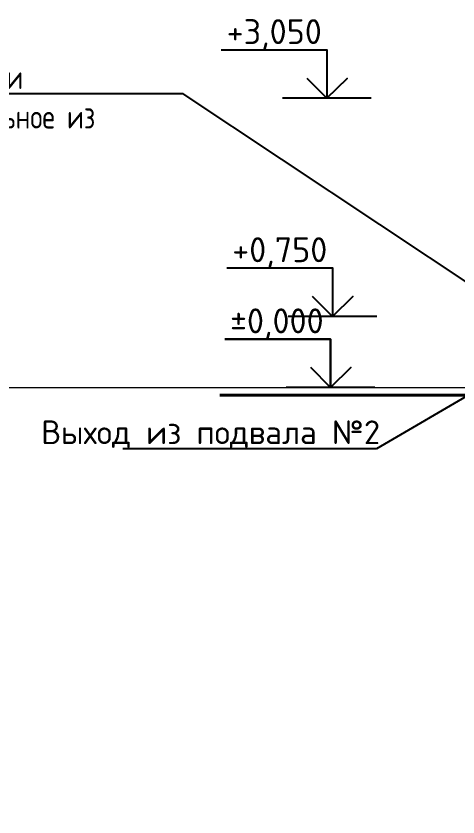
# Model space of a CAD drawing. Header units: millimetres. Extents: x -136099598 to 9192475, y 0 to 347021.
# Drawn here: x -296822 to -292160, y 250441 to 258889 of the extents above; entities that cross this region are included whole.
import ezdxf
from ezdxf import colors
from ezdxf.entities.mleader import LeaderData, LeaderLine
from ezdxf.math import Vec2, Vec3

# ---------------------------------------------------------------- set-up
doc = ezdxf.new("R2010")
doc.units = ezdxf.units.MM
doc.header["$MEASUREMENT"] = 0
doc.layers.get('0').update_dxf_attribs({"color": 250, "lineweight": 9})
doc.layers.get('Defpoints').update_dxf_attribs({"color": 8})
for name, color, linetype, lineweight in [('_0', 250, 'Continuous', 9), ('АР.РД_Выноски', 174, 'Continuous', 9), ('АР_тонкая линия', 250, 'Continuous', 0), ('Фасад_тонкие', 7, 'Continuous', 5)]:
    doc.layers.add(name, color=color, linetype=linetype, lineweight=lineweight)
doc.layers.add('АР-Выноски', color=5, linetype='Continuous', lineweight=5, plot=False)
doc.styles.add('ICOCPEUR', font='isocpeur.ttf')
doc.styles.add('ISOCPEUR', font='isocpeur.ttf', dxfattribs={"width": 0.7})
doc.styles.add('PDF ISOCPEUR', font='isocpeur.ttf')
doc.styles.add('Архитектурный', font='isocpeur.ttf', dxfattribs={"width": 0.7})
doc.dimstyles.new('R_100', dxfattribs={"dimtxt": 270, "dimasz": 120, "dimexe": 100, "dimexo": 100, "dimgap": 80, "dimtad": 1, "dimdec": 0, "dimrnd": 5, "dimzin": 0, "dimdsep": 46, "dimtxsty": 'ISOCPEUR', "dimblk": 'ARCHTICK', "dimcen": 100, "dimdle": 100, "dimclrd": 256, "dimclre": 256, "dimclrt": 256, "dimadec": 0, "dimazin": 0, "dimtfac": 2, "dimtdec": 0, "dimtofl": 0, "dimtmove": 1, "dimatfit": 3, "dimfxl": 1, "dimtvp": 3, "dimtfill": 1, "dimtolj": 1, "dimtzin": 0, "dimarcsym": 0})

# ---------------------------------------------------------------- blocks, each defined once
blk = doc.blocks.new('_ArchTick')
at = {"color": 0, "linetype": 'ByBlock', "const_width": 0.15}
blk.add_lwpolyline([(-0.5, -0.5), (0.5, 0.5)], dxfattribs=at)
blk = doc.blocks.new('*D543')
at = {"lineweight": -2, "ltscale": 100, "transparency": 16777216}
for p, q in [((-322915.9611550377, 321716.8480520577), (-323994.7537746767, 321716.8480520577)), ((-323919.7537746767, 321791.8480520577), (-323919.7537746767, 318191.9133436784)), ((-322915.9611550377, 318266.9133436784), (-323994.7537746767, 318266.9133436784))]:
    blk.add_line(p, q, dxfattribs=at)
at = {"layer": '_0', "lineweight": -2, "ltscale": 150, "transparency": 16777216}
for p, q in [((-73299.4064356127, 163309.0478617445), (-73299.4064356127, 161910.8352908959)), ((-73984.0235998849, 163209.0478617445), (-73199.4064356127, 163209.0478617445)), ((-74201.64648472087, 162010.8352908959), (-73199.4064356127, 162010.8352908959))]:
    blk.add_line(p, q, dxfattribs=at)
at = {"layer": 'Defpoints', "color": 0, "ltscale": 100, "transparency": 16777216}
for p in [(-322915.9611550377, 321716.8480520577), (-323919.7537746767, 318266.9133436784), (-322915.9611550377, 318266.9133436784)]:
    blk.add_point(p, dxfattribs=at)
at = {"layer": 'Defpoints', "color": 0, "ltscale": 150, "transparency": 16777216}
for p in [(-74084.0235998849, 163209.0478617445), (-74301.64648472087, 162010.8352908959), (-73299.4064356127, 162010.8352908959)]:
    blk.add_point(p, dxfattribs=at)
at = {"lineweight": -2, "ltscale": 100, "transparency": 16777216, "xscale": 75, "yscale": 75, "zscale": 75}
for p, rotation in [((-323919.7537746767, 321716.8480520577), 90), ((-323919.7537746767, 318266.9133436784), 270)]:
    blk.add_blockref('_ArchTick', p, dxfattribs=dict(at, rotation=rotation))
at = {"layer": '_0', "lineweight": -2, "ltscale": 150, "transparency": 16777216, "xscale": 120, "yscale": 120, "zscale": 120}
for p, rotation in [((-73299.4064356127, 163209.0478617445), 90), ((-73299.4064356127, 162010.8352908959), 270)]:
    blk.add_blockref('_ArchTick', p, dxfattribs=dict(at, rotation=rotation))
at = {"ltscale": 100, "transparency": 16777216, "insert": (-324034.7537746947, 320066.8806978679), "char_height": 150, "attachment_point": 5, "rotation": 90, "style": 'Архитектурный', "bg_fill": 3, "box_fill_scale": 1.25, "bg_fill_color": 256, "bg_fill_true_color": 13158600, "bg_fill_transparency": 0}
blk.add_mtext('\\A1;3450', dxfattribs=at)
at = {"layer": '_0', "ltscale": 150, "transparency": 16777216, "insert": (-73514.40643561265, 162609.9415763202), "char_height": 270, "attachment_point": 5, "rotation": 90, "style": 'ISOCPEUR', "bg_fill": 3, "box_fill_scale": 1.25, "bg_fill_color": 256, "bg_fill_true_color": 13158600, "bg_fill_transparency": 0}
blk.add_mtext('\\A1;1200', dxfattribs=at)
blk = doc.blocks.new('*D544')
at = {"lineweight": -2, "ltscale": 100, "transparency": 16777216}
for p, q in [((-311801.2693874075, 318267.0037864238), (-311801.2693874075, 317656.18313153)), ((-312701.6101674569, 317954.8275467103), (-312701.6101674569, 317656.18313153)), ((-312776.6101674569, 317731.18313153), (-311726.2693874075, 317731.18313153))]:
    blk.add_line(p, q, dxfattribs=at)
at = {"layer": '_0', "lineweight": -2, "ltscale": 150, "transparency": 16777216}
for p, q in [((-76485.36841312525, 160910.8303668521), (-76485.36841312525, 159812.7396127203)), ((-76419.6081123042, 160810.8303668521), (-76585.36841312525, 160810.8303668521)), ((-76419.74874380998, 159912.7396127203), (-76585.36841312525, 159912.7396127203))]:
    blk.add_line(p, q, dxfattribs=at)
at = {"layer": 'Defpoints', "color": 0, "ltscale": 100, "transparency": 16777216}
for p in [(-311801.2693874075, 318267.0037864238), (-312701.6101674569, 317954.8275467103), (-311801.2693874075, 317731.18313153)]:
    blk.add_point(p, dxfattribs=at)
at = {"layer": 'Defpoints', "color": 0, "ltscale": 150, "transparency": 16777216}
for p in [(-76319.6081123042, 160810.8303668521, -1.383747991065071), (-76485.36841312525, 159912.7396127203), (-76319.74874380998, 159912.7396127203, -0.3259029451725155)]:
    blk.add_point(p, dxfattribs=at)
at = {"lineweight": -2, "ltscale": 100, "transparency": 16777216, "xscale": 75, "yscale": 75, "zscale": 75, "rotation": 180}
blk.add_blockref('_ArchTick', (-312701.6101674569, 317731.18313153), dxfattribs=at)
at = {"lineweight": -2, "ltscale": 100, "transparency": 16777216, "xscale": 75, "yscale": 75, "zscale": 75}
blk.add_blockref('_ArchTick', (-311801.2693874075, 317731.18313153), dxfattribs=at)
at = {"layer": '_0', "lineweight": -2, "ltscale": 150, "transparency": 16777216, "xscale": 120, "yscale": 120, "zscale": 120}
for p, rotation in [((-76485.36841312525, 160810.8303668521), 90), ((-76485.36841312525, 159912.7396127203), 270)]:
    blk.add_blockref('_ArchTick', p, dxfattribs=dict(at, rotation=rotation))
at = {"ltscale": 100, "transparency": 16777216, "insert": (-312251.4397774322, 317846.18313153), "char_height": 150, "attachment_point": 5, "style": 'Архитектурный', "bg_fill": 3, "box_fill_scale": 1.25, "bg_fill_color": 256, "bg_fill_true_color": 13158600, "bg_fill_transparency": 0}
blk.add_mtext('\\A1;900', dxfattribs=at)
at = {"layer": '_0', "ltscale": 150, "transparency": 16777216, "insert": (-76700.3684131252, 160361.7849897862), "char_height": 270, "attachment_point": 5, "rotation": 90, "style": 'ISOCPEUR', "bg_fill": 3, "box_fill_scale": 1.25, "bg_fill_color": 256, "bg_fill_true_color": 13158600, "bg_fill_transparency": 0}
blk.add_mtext('\\A1;900', dxfattribs=at)

msp = doc.modelspace()

# ---------------------------------------------------------------- linework, layer by layer
at = {"layer": 'АР_тонкая линия', "color": 1, "ltscale": 100}
msp.add_line((-297504.468967871, 254971.2858745457, 1.961751612303803), (-275944.570823317, 254971.2858745457), dxfattribs=at)
at = {"layer": 'АР_тонкая линия', "color": 3, "lineweight": 40, "ltscale": 100}
msp.add_line((-280502.6825471682, 254889.2850842912, -0.220397099839523), (-294673.2864893684, 254889.2850842912, 1.961751612302669), dxfattribs=at)
at = {"layer": 'Фасад_тонкие', "lineweight": 25}
for p, q in [((-293074.6996300891, 258022.091477746), (-294009.699630089, 258022.0914777459)), ((-293016.9163330253, 255721.2858745459), (-293951.9163330253, 255721.2858745458)), ((-293035.9204839342, 254971.2858745457), (-293970.9204839341, 254971.2858745457))]:
    msp.add_line(p, q, dxfattribs=at)
for points in [[(-294657.9025014489, 258532.0395897327), (-293542.199630089, 258532.0395897328), (-293542.199630089, 258022.091477746), (-293328.838124809, 258231.007951666), (-293542.199630089, 258022.091477746), (-293751.116104009, 258231.007951666)], [(-294600.1192043851, 256231.2339865326), (-293484.4163330253, 256231.2339865327), (-293484.4163330253, 255721.2858745459), (-293271.0548277452, 255930.2023484659), (-293484.4163330253, 255721.2858745459), (-293693.3328069453, 255930.2023484659)]]:
    msp.add_lwpolyline(points, dxfattribs=at)
at = {"layer": 'Фасад_тонкие', "lineweight": 25, "elevation": 0.001580876654005574}
for points in [[(-293503.4204839341, 254971.2858745457), (-293503.4204839341, 255481.2339865325), (-294619.123355294, 255481.2339865325)], [(-294619.123355294, 255481.2339865325), (-293503.4204839341, 255481.2339865325), (-293503.4204839341, 254971.2858745457), (-293290.0589786541, 255180.2023484657), (-293503.4204839341, 254971.2858745457), (-293712.3369578541, 255180.2023484657)]]:
    msp.add_lwpolyline(points, dxfattribs=at)

# ---------------------------------------------------------------- texts
at = {"layer": 'Фасад_тонкие', "lineweight": 25, "char_height": 262.4934346850584, "attachment_point": 9, "style": 'PDF ISOCPEUR'}
for s, insert in [('+3,050', (-293596.338124809, 258532.0395897328)), ('+0,750', (-293538.5548277452, 256231.2339865327))]:
    msp.add_mtext(s, dxfattribs=dict(at, insert=insert))
at = {"layer": 'Фасад_тонкие', "lineweight": 25, "insert": (-294564.9848606304, 255481.2315163749, 0.001580876654005574), "char_height": 262.4934346850584, "attachment_point": 7, "rotation": 359.9973857862014, "style": 'PDF ISOCPEUR'}
msp.add_mtext('%%P0,000', dxfattribs=at)

# ---------------------------------------------------------------- leaders
at = {"layer": 'АР-Выноски'}
ml = msp.add_multileader_mtext('Standard', dxfattribs=at)
ml.set_content('{\\W0.8;Устройство покрытия из профнастила окрашенного в цвет цоколя асфальт матовый), на металлическом каркасе. Примыкание к фасаду предусмотреть через отлив из оцинкованной стали с окраской по RAL 7016.}', color=256, style='ICOCPEUR')
ml.set_leader_properties()
ml.build(insert=Vec2(0, 0))
ml.multileader.update_dxf_attribs({"text_left_attachment_type": 6, "text_right_attachment_type": 6, "dogleg_length": 100, "arrow_head_size": 250})
ctx = ml.context
ctx.base_point, ctx.char_height, ctx.arrow_head_size, ctx.landing_gap_size, ctx.plane_origin = Vec3(-303818.7756367525, 265966.0477335916, 0.9597648048345295), 250, 250, 25, Vec3(-282857.8477669202, 255328.5870897938, 0.9597648048345295)
ctx.left_attachment, ctx.right_attachment = 6, 6
notes = []
notes.append((ctx, [(0, (1, 1, 0), (-296078.7756367525, 265966.0477335916, 0.9597648048345295), (-1, 0), 100, [(0, [(-287114.307056471, 255526.6522859503, 0.9597648048345295)], 0, [])])]))
ctx.mtext.insert, ctx.mtext.width, ctx.mtext.defined_height, ctx.mtext.flow_direction = Vec3(-303793.7756367525, 266291.0477335916, 0.9597648048345295), 8422.692245507613, 27509.4838464154, 5
ml = msp.add_multileader_mtext('Standard', dxfattribs=at)
ml.set_content('\\A1;{\\W0.8;Замена ограждения из нержавеющей полированной стали высотой 1200 мм, поручни \\fISOCTEUR|b0|i0|c204|p49;ø\\fISOCPEUR|b0|i0|c204|p34;50мм. Заполнение вертикальное из ригелей \\fISOCTEUR|b0|i0|c204|p49;ø\\fISOCPEUR|b0|i0|c204|p34;16мм, с шагом 100мм.  }', color=256, style='ICOCPEUR')
ml.set_leader_properties()
ml.build(insert=Vec2(0, 0))
ml.multileader.update_dxf_attribs({"text_left_attachment_type": 6, "text_right_attachment_type": 6, "dogleg_length": 100, "arrow_head_size": 250})
ctx = ml.context
ctx.base_point, ctx.char_height, ctx.arrow_head_size, ctx.landing_gap_size, ctx.plane_origin = Vec3(-304224.6453783512, 258068.8914264614, 2.302941390057568), 250, 250, 25, Vec3(-291194.2777403181, 243187.5280192637, 2.302941390057568)
ctx.left_attachment, ctx.right_attachment = 6, 6
notes.append((ctx, [(0, (1, 1, 0), (-295059.6453783512, 258068.8914264614, 2.302941390057568), (-1, 0), 645, [(1, [(-291488.6339996023, 255694.9236122399, 2.302941390057568)], 0, [])])]))
ctx.mtext.insert, ctx.mtext.width, ctx.mtext.flow_direction = Vec3(-304199.6453783512, 258368.8914264614, 2.302941390057568), 8506.062088216975, 5
at = {"layer": 'АР.РД_Выноски'}
ml = msp.add_multileader_mtext('Standard', dxfattribs=at)
ml.set_content('\\A1;{\\W0.8;Отбивка керамической плитки и штукатурного слоя. Просушка стен цоколя на участках замачивания. Обработка антисептическими составами типа Картоцид-компаунд. Устройство утепления цоколя плитами из пеностекла толщиной 150 мм с последующим оштукатуриванием цементно-песчаным раствором по оцинкованной сетке и облицовкой керамогранитной плиткой "Керама Марацци DD640620R Про Фьюче антрацит", \\A0; RAL 0002500\\A1;, 600х60х9 мм.}', color=256, style='ICOCPEUR')
ml.set_leader_properties(color=256)
ml.build(insert=Vec2(0, 0))
ml.multileader.update_dxf_attribs({"text_left_attachment_type": 6, "text_right_attachment_type": 6, "dogleg_length": 100, "arrow_head_size": 250})
ctx = ml.context
ctx.base_point, ctx.char_height, ctx.arrow_head_size, ctx.landing_gap_size, ctx.plane_origin = Vec3(-304821.7439525694, 262112.1875903842), 250, 250, 25, Vec3(-273542.2537383068, 252350.6350308527)
ctx.left_attachment, ctx.right_attachment = 6, 6
notes.append((ctx, [(1, (1, 1, 0), (-294303.0110508129, 262112.1875903842), (-1, 0), 618.7329017564771, [(0, [(-289197.4943291465, 255079.0307613699)], 0, [])])]))
ctx.mtext.insert, ctx.mtext.width, ctx.mtext.flow_direction = Vec3(-304796.7439525694, 262412.1875903842), 9974.070747211576, 5
at = {"layer": 'Фасад_тонкие', "lineweight": 25}
ml = msp.add_multileader_mtext('Standard', dxfattribs=at)
ml.set_content('{\\W1;Выход из подвала №2}', color=256, style='ISOCPEUR')
ml.set_leader_properties()
ml.build(insert=Vec2(0, 0))
ml.multileader.update_dxf_attribs({"text_left_attachment_type": 6, "text_right_attachment_type": 6, "dogleg_length": 100, "arrow_head_size": 250})
ctx = ml.context
ctx.base_point, ctx.char_height, ctx.arrow_head_size, ctx.landing_gap_size, ctx.plane_origin = Vec3(-296581.5941110253, 254323.4127013832, 0.6223153665631904), 250, 250, 25, Vec3(-289834.0813185975, 246808.4109420747, 0.6223153665631904)
ctx.left_attachment, ctx.right_attachment = 6, 6
notes.append((ctx, [(0, (1, 1, 0), (-293019.0941110253, 254323.4127013832, 0.6223153665631904), (-1, 0), 100, [(0, [(-291480.43122408, 255223.5956914083, 0.6223153665631904)], 0, [])])]))
ctx.mtext.insert, ctx.mtext.width, ctx.mtext.flow_direction = Vec3(-296556.5941110253, 254623.4127013832, 0.6223153665631904), 4497.745012044907, 5
for ctx, leaders in notes:
    for number, flags, end, landing, length, lines in leaders:
        leader = LeaderData()
        leader.index, (leader.has_last_leader_line, leader.has_dogleg_vector, leader.attachment_direction) = number, flags
        leader.last_leader_point, leader.dogleg_vector, leader.dogleg_length = Vec3(end), Vec3(landing), length
        for number, points, colour, breaks in lines:
            line = LeaderLine()
            line.index, line.vertices, line.color, line.breaks = number, Vec3.list(points), colors.encode_raw_color(colour), breaks
            leader.lines.append(line)
        ctx.leaders.append(leader)

# ---------------------------------------------------------------- next in the draw order: dimensions: what is measured, and where the dimension line sits
at = {"layer": '_0', "ltscale": 150}
dim = msp.add_linear_dim(base=(-73299.4064356127, 162010.8352908959), p1=(-74084.02359988487, 163209.0478617444), p2=(-74301.64648472084, 162010.8352908958), angle=90, dimstyle='R_100', override={"dimpost": '\\X'}, dxfattribs=at)
dim.commit()
dim.dimension.update_dxf_attribs({"geometry": '*D543', "text_midpoint": (-73514.40643561265, 162609.9415763202)})

# ---------------------------------------------------------------- next in the draw order: dimensions: what is measured, and where the dimension line sits
dim = msp.add_linear_dim(base=(-76485.36841312525, 159912.7396127203), p1=(-76319.60811230417, 160810.8303668521, -1.383747991065071), p2=(-76319.74874380995, 159912.7396127202, -0.3259029451725155), angle=90, dimstyle='R_100', override={"dimpost": '\\X'}, dxfattribs=at)
dim.commit()
dim.dimension.update_dxf_attribs({"geometry": '*D544', "text_midpoint": (-76700.3684131252, 160361.7849897862)})

doc.saveas('drawing.dxf')
